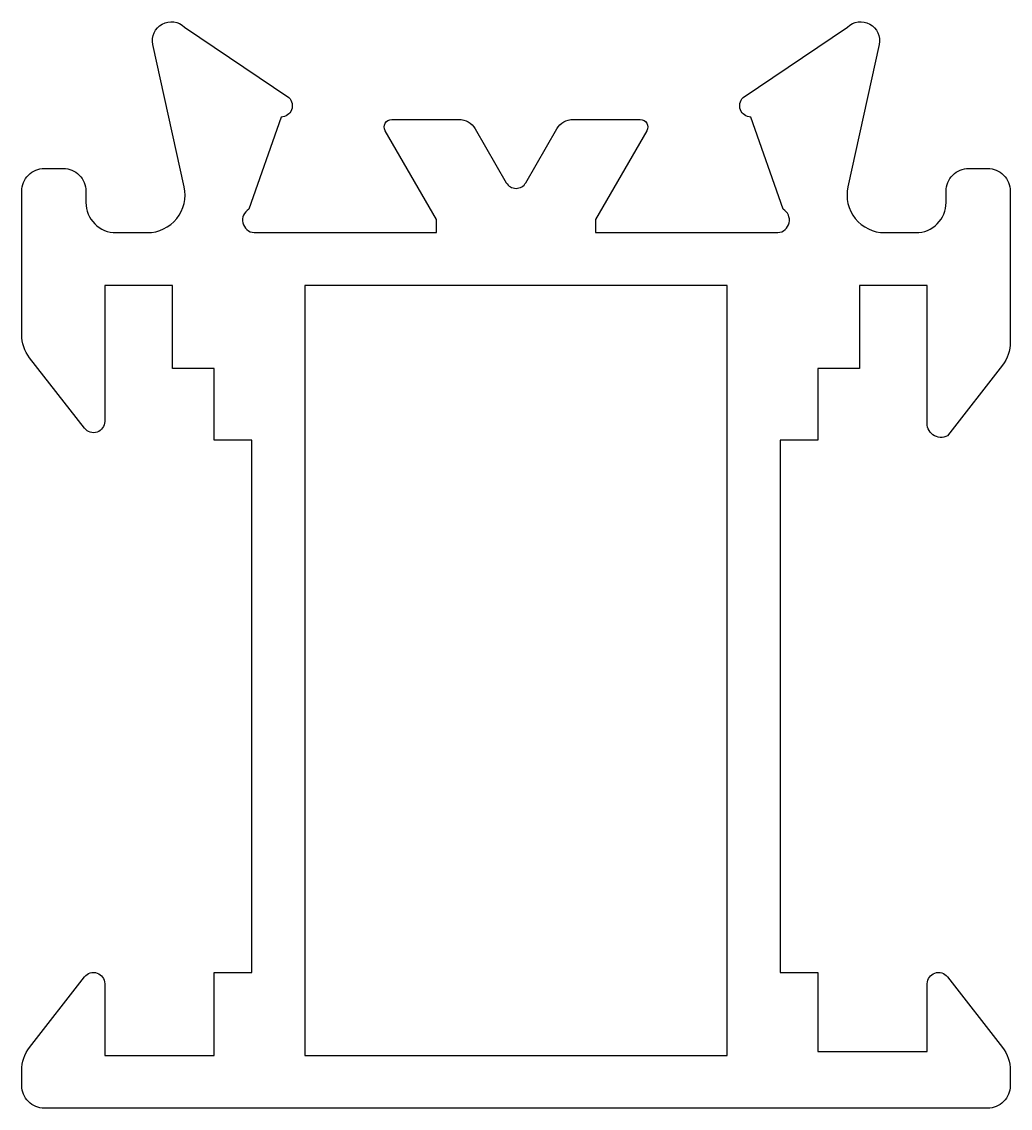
# Model space of a CAD drawing. Extents: x 365.7 to 391.9, y 215.1 to 243.9.
import ezdxf

# ---------------------------------------------------------------- set-up
doc = ezdxf.new("R2010")
doc.units = 0
doc.layers.get('0').update_dxf_attribs({"linetype": 'CONTINUOUS'})

msp = doc.modelspace()

# ---------------------------------------------------------------- linework, layer by layer
at = {"color": 0}
msp.add_lwpolyline([(370.779, 216.535), (370.779, 218.735), (371.779, 218.735), (371.779, 232.835), (370.779, 232.835), (370.779, 234.735), (369.679, 234.735), (369.679, 236.935), (367.879, 236.935), (367.879, 233.335, -0.714379), (367.342, 233.151), (365.889, 235.022, -0.166603), (365.679, 235.635), (365.679, 239.435, -0.414214), (366.279, 240.035), (366.779, 240.035, -0.414214), (367.379, 239.435), (367.379, 239.135, 0.414214), (368.179, 238.335), (369.006, 238.335, 0.479188), (369.983, 239.55), (369.153, 243.319, -0.745119), (369.994, 243.779), (372.761, 241.913, -0.660423), (372.559, 241.399), (371.699, 238.956, 0.73592), (371.839, 238.335), (376.671, 238.335), (376.671, 238.68), (375.311, 241.035, -0.57735), (375.485, 241.335), (377.262, 241.335, -0.267949), (377.695, 241.085), (378.519, 239.659, 0.57735), (379.039, 239.659), (379.862, 241.085, -0.267949), (380.295, 241.335), (382.073, 241.335, -0.57735), (382.246, 241.035), (380.886, 238.68), (380.886, 238.335), (385.719, 238.335, 0.73592), (385.858, 238.956), (384.999, 241.399, -0.660423), (384.796, 241.913), (387.564, 243.779, -0.745119), (388.404, 243.319), (387.575, 239.55, 0.479188), (388.551, 238.335), (389.379, 238.335, 0.414214), (390.179, 239.135), (390.179, 239.435, -0.414214), (390.779, 240.035), (391.279, 240.035, -0.414214), (391.879, 239.435), (391.879, 235.435, -0.166603), (391.669, 234.822), (390.216, 232.951, -0.614239), (389.679, 233.335), (389.679, 236.935), (387.879, 236.935), (387.879, 234.735), (386.779, 234.735), (386.779, 232.835), (385.779, 232.835), (385.779, 218.735), (386.779, 218.735), (386.779, 216.635), (389.679, 216.635), (389.679, 218.435, -0.714379), (390.216, 218.619), (391.669, 216.749, -0.166603), (391.879, 216.135), (391.879, 215.735, -0.414214), (391.279, 215.135), (366.279, 215.135, -0.414214), (365.679, 215.735), (365.679, 216.135, -0.166603), (365.889, 216.749), (367.342, 218.619, -0.714379), (367.879, 218.435), (367.879, 216.535)], format="xyb", close=True, dxfattribs=at)
msp.add_lwpolyline([(373.179, 216.535), (384.379, 216.535), (384.379, 236.935), (373.179, 236.935)], close=True, dxfattribs=at)

doc.saveas('drawing.dxf')
